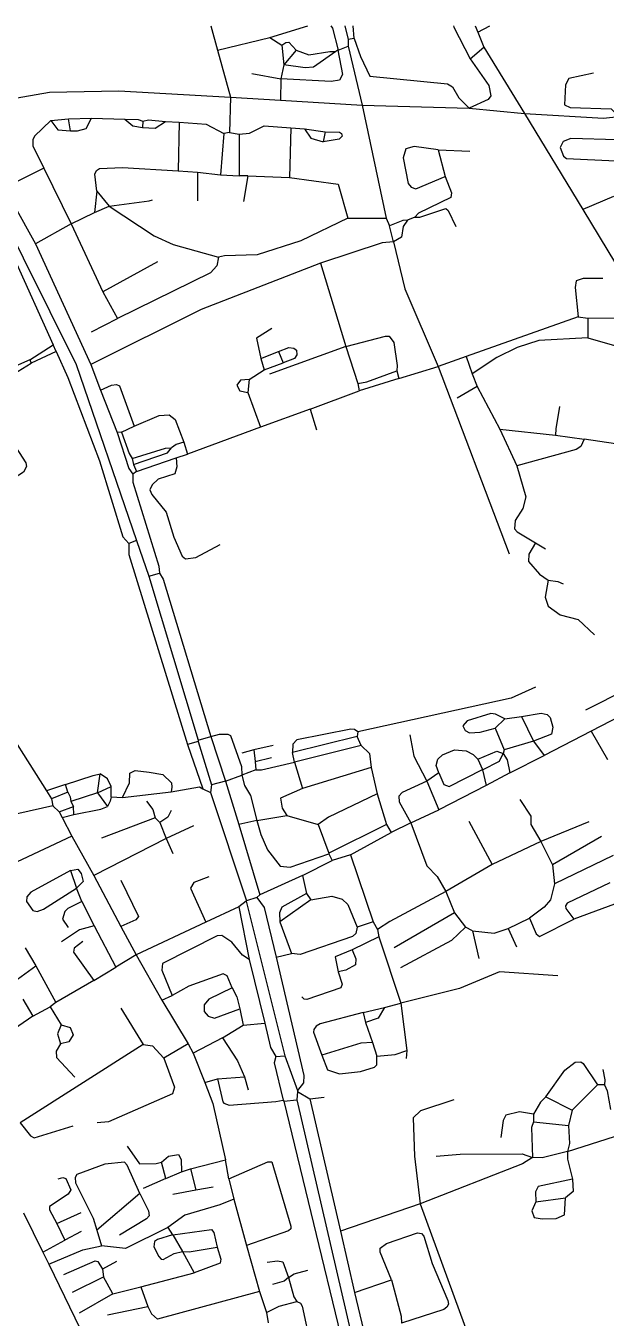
# Model space of a CAD drawing. Header units: inches. Extents: x 13511338 to 13518818, y 3653594 to 3658094.
# Drawn here: x 13512704 to 13513762, y 3655736 to 3658094 of the extents above; entities that cross this region are included whole.
import ezdxf

# ---------------------------------------------------------------- set-up
doc = ezdxf.new("R2010")
doc.units = ezdxf.units.IN
doc.header["$MEASUREMENT"] = 0

msp = doc.modelspace()

# ---------------------------------------------------------------- linework, layer by layer
for points in [[(13513040.9, 3658093.7), (13513053, 3658049.3)], [(13513148.6, 3658072.3), (13513217.7, 3658093.7)], [(13513259.9, 3658093.7), (13513262.8, 3658089.5), (13513273.2, 3658049.6)], [(13513285.6, 3658093.7), (13513291.2, 3658068.6)], [(13513302.7, 3658070.6), (13513300.7, 3658093.7)], [(13513483.8, 3658093.7), (13513484.3, 3658091.2), (13513514.1, 3658033.8)], [(13513523.1, 3658093.7), (13513527.7, 3658082.1)], [(13513527.7, 3658082.1), (13513549.6, 3658093.7)], [(13513053, 3658049.3), (13513148.6, 3658072.3)], [(13513148.6, 3658072.3), (13513170.4, 3658058.2)], [(13513302.7, 3658070.6), (13513291.2, 3658068.6)], [(13513302.7, 3658070.6), (13513314.1, 3658037.6), (13513330.8, 3658001.7), (13513472.6, 3657987.8), (13513481.7, 3657982.3), (13513493.5, 3657962.7), (13513511.9, 3657943.6)], [(13513527.7, 3658082.1), (13513539.2, 3658054.6)], [(13513053, 3658049.3), (13513077.2, 3657963.6)], [(13513272.7, 3658049.1), (13513281.4, 3658005.1), (13513275.5, 3657994.9), (13513260.7, 3657992.5), (13513168.4, 3657996.9)], [(13513170.4, 3658058.2), (13513177.7, 3658063.1), (13513183.4, 3658064.1), (13513196.9, 3658049.4)], [(13513170.4, 3658058.2), (13513173.9, 3658022.7)], [(13513196.9, 3658049.4), (13513173.9, 3658022.7)], [(13513269.2, 3658047.1), (13513228, 3658018.4), (13513212.9, 3658017.2), (13513173.9, 3658022.7)], [(13513196.9, 3658049.4), (13513219.9, 3658041.1), (13513258.3, 3658047), (13513269.2, 3658047.1)], [(13513272.7, 3658049.1), (13513269.2, 3658047.1)], [(13513273.2, 3658049.6), (13513272.7, 3658049.1)], [(13513273.2, 3658049.6), (13513291.7, 3658056.6)], [(13513291.2, 3658068.6), (13513291.7, 3658056.6)], [(13513291.7, 3658056.6), (13513316.8, 3657949.2)], [(13513514.1, 3658033.8), (13513539.2, 3658054.6)], [(13513539.2, 3658054.6), (13513613.1, 3657934)], [(13513514.1, 3658033.8), (13513547.8, 3657985), (13513551.9, 3657966.2), (13513547.1, 3657959.2), (13513511.9, 3657943.6)], [(13513115.7, 3658006.6), (13513168.4, 3657996.9)], [(13513173.9, 3658022.7), (13513168.4, 3657996.9)], [(13513738.7, 3658007.6), (13513693.9, 3657997.9), (13513687.9, 3657986.1), (13513686.2, 3657949.9), (13513696.2, 3657944.6), (13513771.4, 3657942.3), (13513785.2, 3657928.6)], [(13513168.4, 3657996.9), (13513168.1, 3657958)], [(13512553.2, 3657962.1), (13512795.3, 3657475.7), (13512905.2, 3657154.6)], [(13512590.2, 3657945.1), (13512746.7, 3657973), (13512873.1, 3657975.3), (13513077.2, 3657963.6)], [(13513077.2, 3657963.6), (13513075.2, 3657899.1)], [(13513077.2, 3657963.6), (13513168.1, 3657958)], [(13513168.1, 3657958), (13513316.8, 3657949.2)], [(13512590.2, 3657945.1), (13512590.9, 3657932.7), (13512597.4, 3657918.7), (13512721.5, 3657695.9)], [(13513316.8, 3657949.2), (13513511.9, 3657943.6)], [(13513316.8, 3657949.2), (13513360.7, 3657743.1)], [(13513511.9, 3657943.6), (13513613.1, 3657934)], [(13513613.1, 3657934), (13513756.9, 3657925.3), (13513785.2, 3657928.6)], [(13513613.1, 3657934), (13513719.3, 3657758.4)], [(13512749, 3657920.8), (13512719.4, 3657892.4), (13512716.1, 3657886), (13512716.7, 3657875.1), (13512736.2, 3657834)], [(13512749, 3657920.8), (13512781.3, 3657923.9)], [(13512749, 3657920.8), (13512762, 3657904.3), (13512785.2, 3657902.5)], [(13512781.3, 3657923.9), (13512823.5, 3657925.2)], [(13512785.2, 3657902.5), (13512781.3, 3657923.9)], [(13512785.2, 3657902.5), (13512798.1, 3657902.2), (13512813.9, 3657906.5), (13512823.5, 3657925.2)], [(13512823.5, 3657925.2), (13512884.1, 3657923.6)], [(13512884.1, 3657923.6), (13512908.7, 3657923.1), (13512917.2, 3657920.1)], [(13512884.1, 3657923.6), (13512898.9, 3657911.4), (13512916.7, 3657908.1)], [(13512917.2, 3657920.1), (13512916.7, 3657908.1)], [(13512916.7, 3657908.1), (13512939.4, 3657907.2), (13512958.1, 3657919)], [(13512917.2, 3657920.1), (13512927.6, 3657922), (13512958.1, 3657919)], [(13512958.1, 3657919), (13512983.2, 3657917.8)], [(13512983.2, 3657917.8), (13512981.2, 3657829.4)], [(13512983.2, 3657917.8), (13513032.3, 3657914.4), (13513064.7, 3657897.1)], [(13513092.7, 3657896.3), (13513111.7, 3657898.2), (13513138.1, 3657911.4), (13513187.2, 3657907.8)], [(13513187.2, 3657907.8), (13513184.6, 3657817.2)], [(13513187.2, 3657907.8), (13513211.8, 3657905.7)], [(13513211.8, 3657905.7), (13513223.4, 3657888.8), (13513246.1, 3657882.2)], [(13513211.8, 3657905.7), (13513249.3, 3657900.1)], [(13513064.7, 3657897.1), (13513058.6, 3657822.1)], [(13513075.2, 3657899.1), (13513064.7, 3657897.1)], [(13513075.2, 3657899.1), (13513092.7, 3657896.3)], [(13513092.7, 3657896.3), (13513092.7, 3657819.9)], [(13513249.3, 3657900.1), (13513275.5, 3657899.5), (13513279.6, 3657897.2), (13513280.4, 3657892.7), (13513275, 3657887), (13513246.1, 3657882.2)], [(13513249.3, 3657900.1), (13513246.1, 3657882.2)], [(13513781.8, 3657885.6), (13513697.3, 3657888.4), (13513683.4, 3657882.8), (13513678.1, 3657871.6), (13513684.5, 3657856.1), (13513689.9, 3657851.8), (13513779.7, 3657847.7)], [(13513455.5, 3657867.8), (13513411.7, 3657873.5), (13513396.7, 3657869.1), (13513391.9, 3657853.1), (13513401.1, 3657806.2), (13513406.5, 3657799.3), (13513414.7, 3657796.7), (13513468.7, 3657819.1)], [(13513455.5, 3657867.8), (13513513.5, 3657865.3)], [(13513455.5, 3657867.8), (13513468.7, 3657819.1)], [(13512833.3, 3657792.2), (13512829.2, 3657823), (13512832.3, 3657829.8), (13512837.8, 3657833.5), (13512880.2, 3657835.6), (13512981.2, 3657829.4)], [(13512736.2, 3657834), (13512683.2, 3657807.6)], [(13512736.2, 3657834), (13512786.5, 3657732.3)], [(13512981.2, 3657829.4), (13513016.7, 3657827)], [(13513016.7, 3657827), (13513016.7, 3657774.6)], [(13513016.7, 3657827), (13513058.6, 3657822.1)], [(13513058.6, 3657822.1), (13513092.7, 3657819.9)], [(13513108.5, 3657820.2), (13513092.7, 3657819.9)], [(13513108.5, 3657820.2), (13513100.7, 3657773.6)], [(13513108.5, 3657820.2), (13513184.6, 3657817.2)], [(13513184.6, 3657817.2), (13513273.3, 3657805.2), (13513290.8, 3657742.6)], [(13513468.7, 3657819.1), (13513479.7, 3657789.1), (13513478.8, 3657780.7), (13513419.8, 3657751.8), (13513413.2, 3657744.6)], [(13512833.3, 3657792.2), (13512828.9, 3657753.1)], [(13512833.3, 3657792.2), (13512855.7, 3657764.5)], [(13512629, 3657764.4), (13512681.1, 3657672.6), (13512753.6, 3657511.8)], [(13512828.9, 3657753.1), (13512855.7, 3657764.5)], [(13512855.7, 3657764.5), (13512928.4, 3657774.3), (13512934.7, 3657776.1)], [(13512855.7, 3657764.5), (13512937.8, 3657710.4), (13512972.6, 3657695), (13513055.1, 3657671.6)], [(13513775.5, 3657782.5), (13513719.3, 3657758.4)], [(13512786.5, 3657732.3), (13512828.9, 3657753.1)], [(13513290.8, 3657742.6), (13513205.1, 3657701.3), (13513125.7, 3657676), (13513066.2, 3657674), (13513055.1, 3657671.6)], [(13513290.8, 3657742.6), (13513360.7, 3657743.1)], [(13513360.7, 3657743.1), (13513366.7, 3657729.1)], [(13513413.2, 3657744.6), (13513399.7, 3657739.1)], [(13513413.2, 3657744.6), (13513422.1, 3657744.8), (13513469.4, 3657760.4), (13513473.6, 3657756.8), (13513487.7, 3657727.6)], [(13513719.3, 3657758.4), (13513838.6, 3657561.6)], [(13512786.5, 3657732.3), (13512721.5, 3657695.9)], [(13512786.5, 3657732.3), (13512843.8, 3657608.8)], [(13513399.7, 3657739.1), (13513391.1, 3657738.9), (13513366.7, 3657729.1)], [(13513374, 3657700), (13513366.7, 3657729.1)], [(13513399.7, 3657739.1), (13513392.1, 3657727.6), (13513388.7, 3657708.3), (13513374, 3657700)], [(13512721.5, 3657695.9), (13512821.9, 3657475.8)], [(13513374, 3657700), (13513353.7, 3657698), (13513240.8, 3657661.1)], [(13513374, 3657700), (13513394.6, 3657613.8), (13513455.6, 3657472.5)], [(13513055.1, 3657671.6), (13513051.9, 3657655.9), (13513040.2, 3657643.1), (13512870.6, 3657560.1)], [(13513240.8, 3657661.1), (13513023.7, 3657576.1), (13512821.9, 3657475.8)], [(13512943.7, 3657663.1), (13512843.8, 3657608.8)], [(13513240.8, 3657661.1), (13513287.3, 3657508.7)], [(13513755.7, 3657632.6), (13513720.3, 3657633), (13513707.6, 3657628.3), (13513705.2, 3657616.6), (13513711.2, 3657563.1)], [(13512843.8, 3657608.8), (13512870.6, 3657560.1)], [(13512823.7, 3657535.6), (13512870.6, 3657560.1)], [(13513711.2, 3657563.1), (13513507, 3657490.4)], [(13513711.2, 3657563.1), (13513728.7, 3657560.6)], [(13513728.7, 3657560.6), (13513728.5, 3657524.4)], [(13513728.7, 3657560.6), (13513838.6, 3657561.6)], [(13513152.2, 3657541.6), (13513124.1, 3657523.8), (13513132.3, 3657487)], [(13513287.3, 3657508.7), (13513359.5, 3657527.9), (13513366.1, 3657527.6), (13513374.5, 3657516), (13513381, 3657474.1), (13513380.2, 3657464.1)], [(13512711.2, 3657484.6), (13512753.6, 3657511.8)], [(13512759.1, 3657499.6), (13512753.6, 3657511.8)], [(13513287.3, 3657508.7), (13513148.2, 3657458.6)], [(13513164.2, 3657499.5), (13513183.1, 3657506.7), (13513192.4, 3657505.8), (13513197.2, 3657501.8), (13513197.9, 3657493.5), (13513193.4, 3657486.7), (13513172.7, 3657478.9)], [(13513287.3, 3657508.7), (13513309.2, 3657441.1)], [(13513728.5, 3657524.4), (13513639.2, 3657520), (13513599.7, 3657507), (13513562.7, 3657488.9), (13513517.9, 3657458.7)], [(13513728.5, 3657524.4), (13513794.1, 3657505.9), (13513827.1, 3657486.9), (13513868, 3657455.9), (13513902.6, 3657407.1), (13513941.8, 3657335.2), (13513944.4, 3657325.2), (13513936.6, 3657314.3), (13513924.1, 3657312.6), (13513848.3, 3657320.9), (13513722.1, 3657339.5)], [(13512711.2, 3657484.6), (13512684.8, 3657472.8), (13512674.3, 3657461.2)], [(13512711.2, 3657484.6), (13512713.2, 3657478.6)], [(13512759.1, 3657499.6), (13512713.2, 3657478.6)], [(13512759.1, 3657499.6), (13512780, 3657452.1), (13512838, 3657300.5), (13512880.7, 3657161.3), (13512891.7, 3657149.1)], [(13513132.3, 3657487), (13513164.2, 3657499.5)], [(13513132.3, 3657487), (13513138.3, 3657466.4)], [(13513164.2, 3657499.5), (13513172.7, 3657478.9)], [(13513507, 3657490.4), (13513455.6, 3657472.5)], [(13513507, 3657490.4), (13513517.9, 3657458.7)], [(13512674.3, 3657461.2), (13512689.7, 3657464), (13512713.2, 3657478.6)], [(13512821.9, 3657475.8), (13512840, 3657429.2)], [(13513110.7, 3657448.6), (13513138.3, 3657466.4)], [(13513138.3, 3657466.4), (13513172.7, 3657478.9)], [(13513309.2, 3657441.1), (13513325.6, 3657444.2), (13513380.2, 3657464.1)], [(13513380.2, 3657464.1), (13513384.2, 3657450.6)], [(13513384.2, 3657450.6), (13513455.6, 3657472.5)], [(13513455.6, 3657472.5), (13513585.2, 3657130.6)], [(13513517.9, 3657458.7), (13513526.9, 3657435.8)], [(13512840, 3657429.2), (13512859.6, 3657438.3), (13512869.1, 3657439.2), (13512874.4, 3657436.8), (13512901, 3657363.5)], [(13513110.7, 3657448.6), (13513095.2, 3657447.5), (13513088.5, 3657438), (13513093.9, 3657427.6), (13513108.7, 3657424.6)], [(13513110.7, 3657448.6), (13513108.7, 3657424.6)], [(13513309.2, 3657441.1), (13513311.7, 3657427.6)], [(13513384.2, 3657450.6), (13513311.7, 3657427.6)], [(13513526.9, 3657435.8), (13513490.2, 3657414.6)], [(13513526.9, 3657435.8), (13513567.8, 3657358)], [(13512840, 3657429.2), (13512870.2, 3657352.1)], [(13513108.7, 3657424.6), (13513131.6, 3657361.4)], [(13513222.4, 3657394.6), (13513311.7, 3657427.6)], [(13513222.4, 3657394.6), (13513131.6, 3657361.4)], [(13513222.4, 3657394.6), (13513233.7, 3657356.6)], [(13513677.2, 3657399.6), (13513670.3, 3657358.6), (13513669.7, 3657346.8)], [(13512878.2, 3657352.6), (13512901, 3657363.5)], [(13512901, 3657363.5), (13512946.8, 3657382.8), (13512965.1, 3657384.4), (13512975.8, 3657375.5), (13512992, 3657334.2)], [(13512672.9, 3657344.7), (13512703.5, 3657296.3), (13512705.1, 3657289.9), (13512699.1, 3657279.7), (13512658.4, 3657253.4), (13512647.8, 3657233.1), (13512642.9, 3657215), (13512642.8, 3657202), (13512655.7, 3657165.6)], [(13512878.2, 3657352.6), (13512870.2, 3657352.1)], [(13512870.2, 3657352.1), (13512891.3, 3657286.2), (13512898.7, 3657275.6)], [(13512878.2, 3657352.6), (13512891.9, 3657313.5), (13512897.7, 3657304.6)], [(13513131.6, 3657361.4), (13512998.6, 3657312.2)], [(13513567.8, 3657358), (13513669.7, 3657346.8)], [(13513567.8, 3657358), (13513599.2, 3657291.1)], [(13513722.1, 3657339.5), (13513715.8, 3657326.4), (13513707.2, 3657320.6), (13513599.2, 3657291.1)], [(13513669.7, 3657346.8), (13513722.1, 3657339.5)], [(13512897.7, 3657304.6), (13512958.2, 3657323.1), (13512969.2, 3657324.1)], [(13512900.2, 3657293.6), (13512961.9, 3657315.1), (13512969.2, 3657324.1)], [(13512992, 3657334.2), (13512978.1, 3657330.3), (13512969.2, 3657324.1)], [(13512992, 3657334.2), (13512998.6, 3657312.2)], [(13512897.7, 3657304.6), (13512900.2, 3657293.6)], [(13512900.2, 3657293.6), (13512905.7, 3657280.6)], [(13512905.7, 3657280.6), (13512977.9, 3657305.8)], [(13512977.9, 3657305.8), (13512979.3, 3657289.5), (13512975.5, 3657276.4), (13512944.8, 3657266.7), (13512933.9, 3657256.2), (13512930, 3657247.2), (13512933.4, 3657238.9), (13512959.3, 3657206.4), (13512973.6, 3657161.1), (13512988.7, 3657126.2), (13512994.8, 3657121.5), (13513013.5, 3657124), (13513058.2, 3657147.6)], [(13512977.9, 3657305.8), (13512998.6, 3657312.2)], [(13512905.7, 3657280.6), (13512898.7, 3657275.6)], [(13512898.7, 3657275.6), (13512899, 3657261.5), (13512946.5, 3657108.1), (13512947.7, 3657095.1)], [(13513599.2, 3657291.1), (13513615.3, 3657234.8), (13513609.8, 3657213.3), (13513596.2, 3657191.4), (13513595.1, 3657176.1), (13513599.6, 3657170.9), (13513633.1, 3657150.5)], [(13512905.2, 3657154.6), (13512891.7, 3657149.1)], [(13512905.2, 3657154.6), (13512928.2, 3657090.1)], [(13512891.7, 3657149.1), (13512891.3, 3657129.2), (13512998.2, 3656782.6)], [(13513633.1, 3657150.5), (13513621, 3657129.7), (13513620.3, 3657116.4), (13513640.2, 3657093.6), (13513656, 3657082.7)], [(13513633.1, 3657150.5), (13513651.2, 3657139.6)], [(13512928.2, 3657090.1), (13512947.7, 3657095.1)], [(13512928.2, 3657090.1), (13513018.2, 3656790.6)], [(13512947.7, 3657095.1), (13512953.8, 3657084.6), (13513041.2, 3656797.1)], [(13513656, 3657082.7), (13513650.7, 3657051.6), (13513656, 3657035), (13513678.2, 3657019.1), (13513711.1, 3657010.9), (13513740.7, 3656982.6)], [(13513656, 3657082.7), (13513674.1, 3657080.3), (13513683.7, 3657075.6)], [(13513633.2, 3656887.6), (13513588.7, 3656867), (13513309.2, 3656806.1)], [(13513800.3, 3656883.4), (13513724.2, 3656845.6)], [(13512645.5, 3656849.1), (13512741.2, 3656698.1)], [(13513821.4, 3656852.1), (13513734.6, 3656807.2)], [(13513577.1, 3656829.8), (13513560.5, 3656838), (13513551.6, 3656839.1), (13513508.4, 3656825.6), (13513500.8, 3656816.6), (13513505, 3656808.4), (13513512.9, 3656804), (13513532.1, 3656805.2), (13513559.7, 3656812.8)], [(13513577.1, 3656829.8), (13513559.7, 3656812.8)], [(13513577.1, 3656829.8), (13513607.8, 3656833.7)], [(13513607.8, 3656833.7), (13513643.6, 3656839.6), (13513654.7, 3656837.3), (13513660, 3656832), (13513665, 3656814.1), (13513662.5, 3656801.3), (13513629.8, 3656789.1)], [(13513607.8, 3656833.7), (13513629.8, 3656789.1)], [(13513018.2, 3656790.6), (13513041.2, 3656797.1)], [(13513041.2, 3656797.1), (13513056.8, 3656801.6), (13513072.3, 3656801.7), (13513077, 3656799.4), (13513097, 3656742.6), (13513097.8, 3656726.9)], [(13513041.2, 3656797.1), (13513067.7, 3656716.1)], [(13513309.2, 3656806.1), (13513303.3, 3656810.1), (13513296.1, 3656810.8), (13513198, 3656791.5), (13513190.4, 3656783.6), (13513190.1, 3656768.1)], [(13513308.2, 3656797.6), (13513190.1, 3656768.1)], [(13513309.2, 3656806.1), (13513308.2, 3656797.6)], [(13513315.5, 3656780.7), (13513308.2, 3656797.6)], [(13513403.7, 3656800.6), (13513411.1, 3656761.6), (13513435.2, 3656715.6)], [(13513559.7, 3656812.8), (13513576.2, 3656773.1)], [(13513734.6, 3656807.2), (13513648.7, 3656762.7)], [(13513734.6, 3656807.2), (13513764.6, 3656755.5)], [(13513018.2, 3656788.1), (13512998.2, 3656782.6)], [(13512998.2, 3656782.6), (13513026.2, 3656702.1)], [(13513018.2, 3656790.6), (13513018.2, 3656788.1)], [(13513018.2, 3656788.1), (13513042.2, 3656709.1)], [(13513154.7, 3656780.6), (13513119.5, 3656772.7)], [(13513315.5, 3656780.7), (13513193.4, 3656750.7)], [(13513315.5, 3656780.7), (13513330.2, 3656766.5), (13513333.3, 3656740.9)], [(13513629.8, 3656789.1), (13513576.2, 3656773.1)], [(13513629.8, 3656789.1), (13513648.7, 3656762.7)], [(13513119.5, 3656772.7), (13513097.7, 3656767.1)], [(13513119.5, 3656772.7), (13513121.7, 3656751.6)], [(13513121.7, 3656751.6), (13513151.7, 3656759.1)], [(13513121.7, 3656751.6), (13513123.2, 3656736.6)], [(13513123.2, 3656736.6), (13513133.6, 3656736.4), (13513193.4, 3656750.7)], [(13513193.4, 3656750.7), (13513190.1, 3656768.1)], [(13513193.4, 3656750.7), (13513208, 3656702.6)], [(13513456.8, 3656731.3), (13513451.9, 3656744.2), (13513454.9, 3656756.2), (13513463.3, 3656763.7), (13513485.7, 3656773), (13513506.7, 3656771.2), (13513519.5, 3656764.7), (13513528.2, 3656756.1)], [(13513528.2, 3656756.1), (13513562.4, 3656770.7), (13513574.2, 3656766.1)], [(13513528.2, 3656756.1), (13513536.2, 3656737.1)], [(13513536.7, 3656736.6), (13513567.6, 3656752.5), (13513574.2, 3656766.1)], [(13513576.2, 3656773.1), (13513574.2, 3656766.1)], [(13513574.2, 3656766.1), (13513581.5, 3656754.8), (13513586.4, 3656730.9)], [(13513586.4, 3656730.9), (13513648.7, 3656762.7)], [(13512775.7, 3656709.9), (13512826.2, 3656726), (13512839.2, 3656729)], [(13512834.1, 3656694.6), (13512839.2, 3656729)], [(13512859.4, 3656705.8), (13512852.6, 3656719.8), (13512839.2, 3656729)], [(13512879.9, 3656686.1), (13512892.8, 3656712.8), (13512893.6, 3656730.3), (13512902.8, 3656735.1), (13512928.6, 3656732.5), (13512953.5, 3656728), (13512969.4, 3656713), (13512970.2, 3656704.6), (13512968.6, 3656696.4)], [(13513067.7, 3656716.1), (13513097.8, 3656726.9)], [(13513123.2, 3656736.6), (13513097.8, 3656726.9)], [(13513097.8, 3656726.9), (13513102.6, 3656708), (13513113.3, 3656689.7), (13513125.2, 3656644.1)], [(13513333.3, 3656740.9), (13513208, 3656702.6)], [(13513333.3, 3656740.9), (13513344.2, 3656692.6)], [(13513456.8, 3656731.3), (13513435.2, 3656715.6)], [(13513456.8, 3656731.3), (13513465.9, 3656709.6), (13513475.8, 3656705.8), (13513536.2, 3656737.1)], [(13513536.2, 3656737.1), (13513536.7, 3656736.6)], [(13513536.7, 3656736.6), (13513543.1, 3656708.2)], [(13513586.4, 3656730.9), (13513543.1, 3656708.2)], [(13512775.7, 3656709.9), (13512741.2, 3656698.1)], [(13512780, 3656695.9), (13512775.7, 3656709.9)], [(13512834.1, 3656694.6), (13512859.4, 3656705.8)], [(13512859.3, 3656687.4), (13512859.4, 3656705.8)], [(13512968.6, 3656696.4), (13513020.1, 3656705.3), (13513026.2, 3656702.1)], [(13513042.2, 3656709.1), (13513040.2, 3656695.1)], [(13513067.7, 3656716.1), (13513042.2, 3656709.1)], [(13513067.7, 3656716.1), (13513092.3, 3656636.6)], [(13513208, 3656702.6), (13513167.8, 3656685), (13513171.3, 3656666.7), (13513179.4, 3656652.9)], [(13513435.2, 3656715.6), (13513390.1, 3656695.3), (13513383.6, 3656688.2), (13513384.8, 3656678), (13513405.9, 3656639.8)], [(13513435.2, 3656715.6), (13513456.9, 3656663.8)], [(13513543.1, 3656708.2), (13513456.9, 3656663.8)], [(13512741.2, 3656698.1), (13512750.2, 3656683.6)], [(13512780, 3656695.9), (13512750.2, 3656683.6)], [(13512750.2, 3656683.6), (13512752.7, 3656670.6)], [(13512780, 3656695.9), (13512784.6, 3656687.1), (13512785.7, 3656679)], [(13512834.1, 3656694.6), (13512785.7, 3656679)], [(13512785.7, 3656679), (13512790.7, 3656669.9)], [(13512834.1, 3656694.6), (13512852.8, 3656669.4)], [(13512859.3, 3656687.4), (13512857.7, 3656679.1), (13512852.8, 3656669.4)], [(13512859.3, 3656687.4), (13512879.9, 3656686.1)], [(13512879.9, 3656686.1), (13512968.6, 3656696.4)], [(13512923.7, 3656679.6), (13512935.5, 3656664.1), (13512939.7, 3656649.1)], [(13513026.2, 3656702.1), (13513040.2, 3656695.1)], [(13513040.2, 3656695.1), (13513106.2, 3656497.6)], [(13513344.2, 3656692.6), (13513255.8, 3656649.9), (13513237, 3656636.9)], [(13513344.2, 3656692.6), (13513361.7, 3656636.6)], [(13513604.7, 3656682.1), (13513624.6, 3656651.7), (13513624.4, 3656636.7), (13513642.6, 3656605.6)], [(13512752.7, 3656670.6), (13512474.5, 3656608.2)], [(13512752.7, 3656670.6), (13512764.2, 3656659.6)], [(13512764.2, 3656659.6), (13512790.7, 3656669.9)], [(13512764.2, 3656659.6), (13512770.2, 3656649.6)], [(13512791.4, 3656654.9), (13512790.7, 3656669.9)], [(13512791.4, 3656654.9), (13512840.6, 3656664.9), (13512852.8, 3656669.4)], [(13512968.7, 3656662.1), (13512962.7, 3656650.4), (13512948.2, 3656640.6)], [(13513405.9, 3656639.8), (13513456.9, 3656663.8)], [(13512770.2, 3656649.6), (13512791.4, 3656654.9)], [(13512770.2, 3656649.6), (13512787.6, 3656615.7)], [(13512939.7, 3656649.1), (13512841.7, 3656612.1)], [(13512939.7, 3656649.1), (13512948.2, 3656640.6)], [(13512948.2, 3656640.6), (13512959.4, 3656611.1)], [(13513009.7, 3656634.1), (13512959.4, 3656611.1)], [(13513125.2, 3656644.1), (13513092.3, 3656636.6)], [(13513092.3, 3656636.6), (13513130.2, 3656508.6)], [(13513125.2, 3656644.1), (13513179.4, 3656652.9)], [(13513125.2, 3656644.1), (13513132.1, 3656618.6), (13513144.5, 3656590.8), (13513167.3, 3656560.9), (13513185.6, 3656558.9), (13513256.2, 3656583.1)], [(13513179.4, 3656652.9), (13513237, 3656636.9)], [(13513237, 3656636.9), (13513256.2, 3656584.6)], [(13513361.7, 3656636.6), (13513256.2, 3656584.6)], [(13513361.7, 3656636.6), (13513370.2, 3656622.1)], [(13513405.9, 3656639.8), (13513370.2, 3656622.1)], [(13513405.9, 3656639.8), (13513434.7, 3656561.1), (13513453.9, 3656542), (13513469.4, 3656514.8)], [(13513511.7, 3656643.1), (13513554.4, 3656563.9)], [(13513730.7, 3656641.6), (13513642.6, 3656605.6)], [(13512787.6, 3656615.7), (13512646.1, 3656549.2)], [(13512787.6, 3656615.7), (13512827.5, 3656543.5)], [(13512959.4, 3656611.1), (13512827.5, 3656543.5)], [(13512959.4, 3656611.1), (13512971.7, 3656583.6)], [(13513295.7, 3656581.6), (13513370.2, 3656622.1)], [(13513753.7, 3656615.1), (13513664, 3656563.2)], [(13513642.6, 3656605.6), (13513554.4, 3656563.9)], [(13513642.6, 3656605.6), (13513664, 3656563.2)], [(13513208.2, 3656543.7), (13513262.2, 3656571.1)], [(13513256.2, 3656584.6), (13513256.2, 3656583.1)], [(13513256.2, 3656583.1), (13513262.2, 3656571.1)], [(13513295.7, 3656581.6), (13513262.2, 3656571.1)], [(13513295.7, 3656581.6), (13513337.2, 3656459.1)], [(13513554.4, 3656563.9), (13513469.4, 3656514.8)], [(13513664, 3656563.2), (13513667.6, 3656528.5)], [(13513774.7, 3656580.1), (13513667.6, 3656528.5)], [(13512785, 3656553), (13512712.7, 3656513.1), (13512705.6, 3656505), (13512705.1, 3656496.3), (13512716.4, 3656479.7), (13512724.2, 3656478.1), (13512735.7, 3656482.6), (13512796.3, 3656520.4)], [(13512785, 3656553), (13512798.7, 3656555.2), (13512804.8, 3656547.5), (13512807.9, 3656533), (13512796.3, 3656520.4)], [(13512785, 3656553), (13512796.3, 3656520.4)], [(13512827.5, 3656543.5), (13512876.7, 3656451)], [(13513037.2, 3656541.6), (13513010.3, 3656530.9), (13513004.2, 3656520.7), (13513032.1, 3656458.9)], [(13513208.2, 3656543.7), (13513130.2, 3656508.6)], [(13513208.2, 3656543.7), (13513215.7, 3656511.1)], [(13512805.5, 3656496.6), (13512796.3, 3656520.4)], [(13512876.7, 3656535.1), (13512909.2, 3656468.9), (13512904.2, 3656463.1), (13512876.7, 3656451)], [(13513469.4, 3656514.8), (13513367.2, 3656459.6), (13513345.2, 3656445.1)], [(13513469.4, 3656514.8), (13513485.5, 3656475.4)], [(13513667.6, 3656528.5), (13513660.3, 3656499.4), (13513648.7, 3656485.9), (13513622.5, 3656465.6)], [(13513768.7, 3656530.6), (13513690.6, 3656493.3), (13513687.6, 3656488.7), (13513688.2, 3656483.6), (13513703.2, 3656464.2)], [(13512805.5, 3656496.6), (13512780.2, 3656483.7), (13512774.7, 3656478.1), (13512770.6, 3656464.1), (13512780.7, 3656449.1)], [(13512805.5, 3656496.6), (13512828.5, 3656451.7)], [(13513105.7, 3656497.1), (13513092.2, 3656486.6)], [(13513106.2, 3656497.6), (13513105.7, 3656497.1)], [(13513105.7, 3656497.1), (13513175.7, 3656214.6)], [(13513125.2, 3656503.6), (13513106.2, 3656497.6)], [(13513130.2, 3656508.6), (13513125.2, 3656503.6)], [(13513125.2, 3656503.6), (13513138.4, 3656485.1), (13513160, 3656394.5)], [(13513215.7, 3656511.1), (13513170.6, 3656485.7), (13513166, 3656475.5), (13513166.6, 3656459.2)], [(13513223.2, 3656499.6), (13513166.6, 3656459.2)], [(13513215.7, 3656511.1), (13513223.2, 3656499.6)], [(13513223.2, 3656499.6), (13513261.6, 3656506.3), (13513280.5, 3656500.7), (13513290.6, 3656490.6), (13513308, 3656449.6)], [(13513805.2, 3656501.6), (13513703.2, 3656464.2)], [(13513092.2, 3656486.6), (13513032.1, 3656458.9)], [(13513092.2, 3656486.6), (13513110.9, 3656390.8)], [(13513485.5, 3656475.4), (13513375.2, 3656411.6)], [(13513485.5, 3656475.4), (13513505.5, 3656449.5)], [(13512828.5, 3656451.7), (13512801.7, 3656444.5), (13512768.7, 3656422.6)], [(13512828.5, 3656451.7), (13512867.5, 3656376.6)], [(13512876.7, 3656451), (13512904.9, 3656398.9)], [(13513032.1, 3656458.9), (13512904.9, 3656398.9)], [(13513166.6, 3656459.2), (13513188, 3656401.4)], [(13513308, 3656449.6), (13513305.6, 3656438.2), (13513299.1, 3656432.7), (13513204.2, 3656399.7), (13513188, 3656401.4)], [(13513337.2, 3656459.1), (13513308, 3656449.6)], [(13513337.2, 3656459.1), (13513345.2, 3656445.1)], [(13513345.2, 3656445.1), (13513347.2, 3656431.6)], [(13513505.5, 3656449.5), (13513480.2, 3656425), (13513386.7, 3656375.6)], [(13513518.3, 3656442.6), (13513505.5, 3656449.5)], [(13513518.3, 3656442.6), (13513558, 3656438.7), (13513583, 3656447)], [(13513583, 3656447), (13513622.5, 3656465.6)], [(13513583, 3656447), (13513598.7, 3656413.6)], [(13513622.5, 3656465.6), (13513634.2, 3656437.6), (13513640.2, 3656432.7), (13513703.2, 3656464.2)], [(13512807.7, 3656423.6), (13512791.9, 3656411.2), (13512790.5, 3656403.6), (13512827.5, 3656352.2)], [(13513110.9, 3656390.8), (13513098.9, 3656398.5), (13513079.3, 3656422.3), (13513060.8, 3656434), (13513052.7, 3656433.5), (13512952.7, 3656383.3), (13512951.5, 3656371.1), (13512970.6, 3656325.1)], [(13513347.2, 3656431.6), (13513299, 3656408)], [(13513347.2, 3656431.6), (13513387.4, 3656310.9)], [(13513518.3, 3656442.6), (13513529.7, 3656392.6)], [(13512702.2, 3656411.7), (13512721.6, 3656378.7)], [(13512904.9, 3656398.9), (13512867.5, 3656376.6)], [(13512904.9, 3656398.9), (13512951.7, 3656316.6)], [(13513160, 3656394.5), (13513188, 3656401.4)], [(13513299, 3656408), (13513268, 3656395.1), (13513273.3, 3656368.1)], [(13513299, 3656408), (13513305.6, 3656391.8), (13513305, 3656380.5), (13513287.1, 3656370.8), (13513273.3, 3656368.1)], [(13512674.9, 3656345.1), (13512721.6, 3656378.7)], [(13512721.6, 3656378.7), (13512758.2, 3656312.1)], [(13512827.5, 3656352.2), (13512867.5, 3656376.6)], [(13513110.9, 3656390.8), (13513139.6, 3656274.6)], [(13513160, 3656394.5), (13513210.5, 3656179.1), (13513210, 3656165.5), (13513199.2, 3656151.6)], [(13512827.5, 3656352.2), (13512758.2, 3656312.1)], [(13513079.8, 3656338.7), (13513070.6, 3656360.5), (13513063.5, 3656364.6), (13513000.7, 3656341.7), (13512970.6, 3656325.1)], [(13513273.3, 3656368.1), (13513280.7, 3656345.5), (13513278, 3656338.8), (13513216.2, 3656317.8), (13513211.3, 3656318.1), (13513206.7, 3656322.6)], [(13513673.7, 3656360.6), (13513567.6, 3656368.1), (13513494.5, 3656337.5), (13513387.4, 3656310.9)], [(13513079.8, 3656338.7), (13513037.3, 3656317.9), (13513029, 3656307.9), (13513029, 3656295.6), (13513036.1, 3656287.1), (13513047.6, 3656283.4), (13513093.9, 3656300.7)], [(13513079.8, 3656338.7), (13513088.2, 3656322.6), (13513093.9, 3656300.7)], [(13512698, 3656318.1), (13512716.7, 3656287.1)], [(13512716.7, 3656287.1), (13512748.2, 3656304.1)], [(13512758.2, 3656312.1), (13512748.2, 3656304.1)], [(13512748.2, 3656304.1), (13512768, 3656271.1)], [(13512951.7, 3656316.6), (13512970.6, 3656325.1)], [(13512951.7, 3656316.6), (13512999.5, 3656236.8)], [(13513319, 3656293.9), (13513357.5, 3656302.9)], [(13513357.5, 3656302.9), (13513346.1, 3656283.5), (13513322.9, 3656275.5)], [(13513357.5, 3656302.9), (13513387.4, 3656310.9)], [(13513387.4, 3656310.9), (13513398.5, 3656224.4)], [(13512716.7, 3656287.1), (13512623.6, 3656223.2)], [(13512876.7, 3656301.6), (13512917.5, 3656235.2)], [(13513093.9, 3656300.7), (13513100.3, 3656270.7)], [(13513319, 3656293.9), (13513240.7, 3656273), (13513233.2, 3656269.1), (13513229, 3656263.1), (13513228.5, 3656257.7), (13513243.7, 3656215.9)], [(13513319, 3656293.9), (13513322.9, 3656275.5)], [(13512768, 3656271.1), (13512761.2, 3656254.8), (13512766.8, 3656236.5)], [(13512768, 3656271.1), (13512784.2, 3656266.5), (13512790, 3656253.1), (13512782.3, 3656240.4), (13512766.8, 3656236.5)], [(13513062.5, 3656247.8), (13513100.3, 3656270.7)], [(13513100.3, 3656270.7), (13513139.6, 3656274.6)], [(13513139.6, 3656274.6), (13513149.9, 3656229.7), (13513159.7, 3656213.6)], [(13513322.9, 3656275.5), (13513335.7, 3656239)], [(13512917.5, 3656235.2), (13512693.5, 3656092.5)], [(13512766.8, 3656236.5), (13512758.7, 3656223.2), (13512759.5, 3656211.8), (13512792.7, 3656175.6)], [(13512917.5, 3656235.2), (13512934.6, 3656232.9), (13512955.6, 3656210.3)], [(13512999.5, 3656236.8), (13512955.6, 3656210.3)], [(13512999.5, 3656236.8), (13513009.1, 3656219.7)], [(13513062.5, 3656247.8), (13513009.1, 3656219.7)], [(13513062.5, 3656247.8), (13513089.6, 3656205.6), (13513102.2, 3656176.7)], [(13513335.7, 3656239), (13513314.8, 3656237.9), (13513243.7, 3656215.9)], [(13513335.7, 3656239), (13513343.5, 3656213.9)], [(13512955.6, 3656210.3), (13512974.8, 3656157.3), (13512970.9, 3656145.4), (13512854.1, 3656094.2), (13512833.7, 3656092.6)], [(13513009.1, 3656219.7), (13513029.9, 3656166)], [(13513159.7, 3656213.6), (13513156.4, 3656201.7), (13513172.7, 3656133.6)], [(13513159.7, 3656213.6), (13513175.7, 3656214.6)], [(13513175.7, 3656214.6), (13513199.2, 3656151.6)], [(13513243.7, 3656215.9), (13513254.1, 3656189.5), (13513275.9, 3656182.1), (13513314, 3656186), (13513339.7, 3656193.9), (13513343.9, 3656198.6), (13513343.5, 3656213.9)], [(13513343.5, 3656213.9), (13513377.5, 3656216.9), (13513398.5, 3656224.4)], [(13513398.5, 3656224.4), (13513397.2, 3656209.6)], [(13513651.7, 3656140.1), (13513686.6, 3656188.8), (13513705.6, 3656203.5), (13513715.7, 3656203.6), (13513720.2, 3656201), (13513746.2, 3656161.6)], [(13513755.7, 3656189.6), (13513759.4, 3656171), (13513758.7, 3656162.1)], [(13513029.9, 3656166), (13513052.9, 3656172.8)], [(13513029.9, 3656166), (13513044.9, 3656128), (13513067.7, 3656025.2)], [(13513052.9, 3656172.8), (13513102.2, 3656176.7)], [(13513052.9, 3656172.8), (13513062.9, 3656130.9), (13513064.8, 3656128.7), (13513074.4, 3656124.6), (13513159.6, 3656131.3), (13513172.7, 3656133.6)], [(13513102.2, 3656176.7), (13513109.2, 3656152.6)], [(13513746.2, 3656161.6), (13513699.8, 3656115.5)], [(13513758.7, 3656162.1), (13513746.2, 3656161.6)], [(13513758.7, 3656162.1), (13513764.1, 3656150.7), (13513770, 3656116.7)], [(13513199.2, 3656149.6), (13513197.7, 3656134.6)], [(13513199.2, 3656151.6), (13513199.2, 3656149.6)], [(13513199.2, 3656149.6), (13513221.7, 3656136.1)], [(13513221.7, 3656136.1), (13513247.7, 3656139.6)], [(13513651.7, 3656140.1), (13513642.3, 3656130.5), (13513629.2, 3656108.1)], [(13513651.7, 3656140.1), (13513699.8, 3656115.5)], [(13513172.7, 3656133.6), (13513174.2, 3656132.1)], [(13513174.2, 3656132.1), (13513197.7, 3656134.6)], [(13513174.2, 3656132.1), (13513331.6, 3655482.9), (13513359.9, 3655434.6)], [(13513197.7, 3656134.6), (13513359.9, 3655434.6)], [(13513221.7, 3656136.1), (13513277.4, 3655894.7)], [(13513484.2, 3656134.6), (13513423.7, 3656114.2), (13513410.3, 3656101.9), (13513412.5, 3656031.9), (13513423, 3655944.7)], [(13513699.8, 3656115.5), (13513693.1, 3656087.4)], [(13512693.5, 3656092.5), (13512712.3, 3656068.6), (13512718.6, 3656065.1), (13512789.7, 3656087.1)], [(13513629.2, 3656108.1), (13513603.8, 3656112.5), (13513579.1, 3656106.5), (13513574, 3656097), (13513570.2, 3656065.6)], [(13513629.2, 3656094.6), (13513626.1, 3656083.8), (13513627.4, 3656029.2)], [(13513629.2, 3656108.1), (13513629.2, 3656094.6)], [(13513629.2, 3656094.6), (13513693.1, 3656087.4)], [(13513693.1, 3656087.4), (13513695.1, 3656055), (13513691.7, 3656040)], [(13513691.7, 3656040), (13513777.3, 3656067.6)], [(13512888.7, 3656050.1), (13512911.1, 3656017.9), (13512941.3, 3656018.2), (13512951.1, 3656020.7)], [(13512911.4, 3655963.7), (13512888.3, 3656015.2), (13512883.4, 3656021), (13512847.8, 3656016.9), (13512796.9, 3655998.4), (13512793.7, 3655992.7), (13512794, 3655983.1), (13512826.6, 3655918.6), (13512833.2, 3655896.7)], [(13512951.1, 3656020.7), (13512963.6, 3656031.7), (13512981.8, 3656034.9), (13512986.7, 3656025.8), (13512987.5, 3656003.1)], [(13512958.9, 3655990.7), (13512951.1, 3656020.7)], [(13513003.8, 3656008.5), (13513067.7, 3656025.2)], [(13513074.1, 3655990.3), (13513067.7, 3656025.2)], [(13513074.1, 3655990.3), (13513145.1, 3656021.2), (13513152.3, 3656021.4), (13513186.7, 3655904.2), (13513186.7, 3655898.9), (13513182.7, 3655895.7), (13513106.1, 3655868.9)], [(13513627.4, 3656029.2), (13513609.6, 3656017.7), (13513423, 3655944.7)], [(13513451.7, 3656031.6), (13513495.9, 3656035.6), (13513608.8, 3656035.7), (13513627.4, 3656029.2)], [(13513691.7, 3656040), (13513645.2, 3656028.6), (13513627.4, 3656029.2)], [(13513691.7, 3656040), (13513691.4, 3656026.1), (13513700.7, 3655989.8)], [(13512958.9, 3655990.7), (13512987.5, 3656003.1)], [(13512987.5, 3656003.1), (13513003.8, 3656008.5)], [(13513003.8, 3656008.5), (13513013.6, 3655970.5)], [(13512762.7, 3655990.1), (13512771.1, 3655992.7), (13512776.4, 3655991.1), (13512785.7, 3655970.1), (13512780.6, 3655962.3), (13512746.5, 3655940.2), (13512746.9, 3655933.9), (13512759.9, 3655908.6)], [(13512958.9, 3655990.7), (13512917.7, 3655972.6)], [(13513013.6, 3655970.5), (13513045.2, 3655975.6)], [(13513074.1, 3655990.3), (13513083.2, 3655953.5)], [(13513700.7, 3655989.8), (13513637.9, 3655976.3), (13513633, 3655966.6), (13513634, 3655948.2)], [(13513700.7, 3655989.8), (13513702, 3655967.5), (13513687.8, 3655955.6)], [(13512911.4, 3655963.7), (13512833.2, 3655896.7)], [(13512911.4, 3655963.7), (13512927.3, 3655932.2), (13512928.4, 3655922.7), (13512923.7, 3655917.6), (13512874.7, 3655887.6)], [(13513083.2, 3655953.5), (13513057.6, 3655942.8), (13512993.7, 3655924.1), (13512962.7, 3655901.6)], [(13512971.7, 3655962.6), (13513013.6, 3655970.5)], [(13513083.2, 3655953.5), (13513106.1, 3655868.9)], [(13513634, 3655948.2), (13513626.4, 3655931.7), (13513630.5, 3655920), (13513645.2, 3655917.2), (13513671.1, 3655917.9), (13513685.8, 3655924.6), (13513687.8, 3655955.6)], [(13513634, 3655948.2), (13513687.8, 3655955.6)], [(13512699.1, 3655928.3), (13512734.8, 3655856.4)], [(13512759.9, 3655908.6), (13512804.7, 3655929.1)], [(13513423, 3655944.7), (13513277.4, 3655894.7)], [(13513423, 3655944.7), (13513523.7, 3655668.7)], [(13512759.9, 3655908.6), (13512775, 3655878.7)], [(13512962.7, 3655901.6), (13512885.6, 3655863.5), (13512841.9, 3655868.3)], [(13512962.7, 3655901.6), (13512971.2, 3655888.1)], [(13512734.8, 3655856.4), (13512775, 3655878.7)], [(13512804.7, 3655894.6), (13512775, 3655878.7)], [(13512833.2, 3655896.7), (13512841.9, 3655868.3)], [(13512971.2, 3655888.1), (13512943.8, 3655880), (13512938.2, 3655876), (13512936.8, 3655866.2), (13512946.3, 3655848.6), (13512950.3, 3655843.7), (13512954.3, 3655843.1), (13512974.1, 3655854.2), (13512989.6, 3655857.6)], [(13512971.2, 3655888.1), (13512971.7, 3655888.1)], [(13512971.7, 3655888.1), (13513042, 3655898.2), (13513046.7, 3655892.5), (13513052.6, 3655865.7)], [(13512971.7, 3655888.1), (13512989.6, 3655857.6)], [(13513277.4, 3655894.7), (13513303.3, 3655783.2)], [(13513370.7, 3655806.4), (13513349.7, 3655856.5), (13513350, 3655863.7), (13513361.7, 3655872.7), (13513418.1, 3655891.6), (13513425, 3655890.9), (13513429.2, 3655885.6), (13513444.6, 3655835.8), (13513473.3, 3655768.7), (13513474.2, 3655761.6), (13513471.6, 3655756.1), (13513465.7, 3655752), (13513388.7, 3655727.2)], [(13512734.8, 3655856.4), (13512745.5, 3655834.5)], [(13512745.5, 3655834.5), (13512807.8, 3655860.9), (13512841.9, 3655868.3)], [(13512989.6, 3655857.6), (13513001.5, 3655857.4), (13513052.6, 3655865.7)], [(13512989.6, 3655857.6), (13513010.8, 3655819.1)], [(13513052.6, 3655865.7), (13513059.3, 3655844.1), (13513058.2, 3655836.5), (13513010.8, 3655819.1)], [(13513106.1, 3655868.9), (13513129.9, 3655784.7)], [(13512745.5, 3655834.5), (13512812.1, 3655698.1)], [(13512772.7, 3655815.6), (13512830.1, 3655840.8), (13512834.7, 3655839.3), (13512843.7, 3655825.6)], [(13512869.2, 3655839.6), (13512843.7, 3655825.6)], [(13513143.7, 3655838.6), (13513162.7, 3655840.8), (13513172.2, 3655839), (13513182.8, 3655810.2)], [(13512788.7, 3655783.6), (13512845.2, 3655811.6)], [(13512843.7, 3655825.6), (13512845.2, 3655811.6)], [(13512862.3, 3655780.5), (13512845.2, 3655811.6)], [(13512913.4, 3655793.2), (13513010.8, 3655819.1)], [(13513182.8, 3655810.2), (13513174.5, 3655803.5), (13513153.7, 3655797.6)], [(13513182.8, 3655810.2), (13513193.3, 3655817.3), (13513217.7, 3655823.6)], [(13513182.8, 3655810.2), (13513192.3, 3655775.4), (13513197.6, 3655766.6)], [(13512862.3, 3655780.5), (13512913.4, 3655793.2)], [(13512913.4, 3655793.2), (13512926.4, 3655757.6)], [(13513129.9, 3655784.7), (13512944, 3655734.2)], [(13513129.9, 3655784.7), (13513142.7, 3655746.6)], [(13513303.3, 3655783.2), (13513370.7, 3655806.4)], [(13513303.3, 3655783.2), (13513415.1, 3655314.9)], [(13513370.7, 3655806.4), (13513388, 3655739.6), (13513388.7, 3655727.2)], [(13512862.3, 3655780.5), (13512800.7, 3655745.6)], [(13513142.7, 3655746.6), (13513165.8, 3655757.9), (13513197.6, 3655766.6)], [(13513197.6, 3655766.6), (13513204.4, 3655763.3), (13513207.8, 3655758), (13513223.1, 3655687.3)], [(13512852.7, 3655742.1), (13512926.4, 3655757.6)], [(13512926.4, 3655757.6), (13512932.8, 3655743.9), (13512944, 3655734.2)], [(13513142.7, 3655746.6), (13513145.7, 3655727.6)]]:
    msp.add_lwpolyline(points)

doc.saveas('drawing.dxf')
